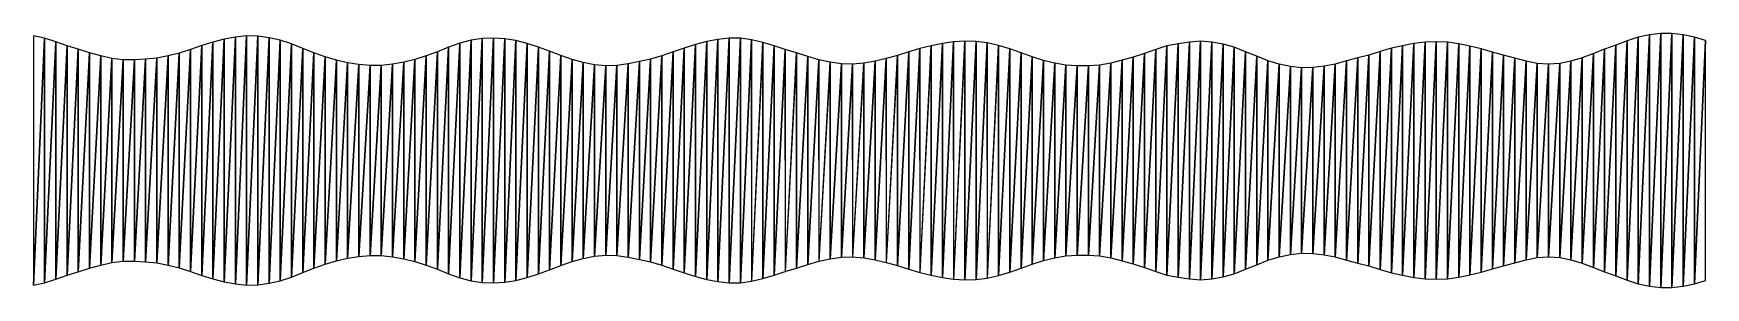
# Model space of a CAD drawing. Header units: metres. Extents: x -256 to 42, y -73 to -27.
import ezdxf

# ---------------------------------------------------------------- set-up
doc = ezdxf.new("R2010")
doc.units = ezdxf.units.M

msp = doc.modelspace()

# ---------------------------------------------------------------- linework, layer by layer
for points in [[(-254, -28.153625, -173.20508), (-256, -27.734001, -173.20508), (-256, -72.266, -123.20508), (-255.9999, -72.2659, -123.20498)], [(-254, -28.153625, -173.20508), (-256, -72.266, -123.20508), (-254, -71.846375, -123.20508), (-253.9999, -71.846275, -123.20498)], [(-252, -28.786888, -173.20508), (-254, -28.153625, -173.20508), (-254, -71.846375, -123.20508), (-253.9999, -71.846275, -123.20498)], [(-252, -28.786888, -173.20508), (-254, -71.846375, -123.20508), (-252, -71.21311, -123.20508), (-251.9999, -71.21301, -123.20498)], [(-250, -29.511703, -173.20508), (-252, -28.786888, -173.20508), (-252, -71.21311, -123.20508), (-251.9999, -71.21301, -123.20498)], [(-250, -29.511703, -173.20508), (-252, -71.21311, -123.20508), (-250, -70.4883, -123.20508), (-249.9999, -70.4882, -123.20498)], [(-248, -30.144958, -173.20508), (-250, -29.511703, -173.20508), (-250, -70.4883, -123.20508), (-249.9999, -70.4882, -123.20498)], [(-226, -29.473557, -173.20508), (-228, -30.183113, -173.20508), (-228, -69.81689, -123.20508), (-227.9999, -69.81679, -123.20498)], [(-226, -29.473557, -173.20508), (-228, -69.81689, -123.20508), (-226, -70.52644, -123.20508), (-225.9999, -70.526344, -123.20498)], [(-224, -28.886078, -173.20508), (-226, -29.473557, -173.20508), (-226, -70.52644, -123.20508), (-225.9999, -70.526344, -123.20498)], [(-224, -28.886078, -173.20508), (-226, -70.52644, -123.20508), (-224, -71.11392, -123.20508), (-223.9999, -71.11382, -123.20498)], [(-222, -28.344376, -173.20508), (-224, -28.886078, -173.20508), (-224, -71.11392, -123.20508), (-223.9999, -71.11382, -123.20498)], [(-222, -28.344376, -173.20508), (-224, -71.11392, -123.20508), (-222, -71.655624, -123.20508), (-221.9999, -71.655525, -123.20498)], [(-220, -27.947632, -173.20508), (-222, -28.344376, -173.20508), (-222, -71.655624, -123.20508), (-221.9999, -71.655525, -123.20498)], [(-220, -27.947632, -173.20508), (-222, -71.655624, -123.20508), (-220, -72.05237, -123.20508), (-219.9999, -72.05227, -123.20498)], [(-218, -27.764519, -173.20508), (-220, -27.947632, -173.20508), (-220, -72.05237, -123.20508), (-219.9999, -72.05227, -123.20498)], [(-218, -27.764519, -173.20508), (-220, -72.05237, -123.20508), (-218, -72.23548, -123.20508), (-217.9999, -72.23538, -123.20498)], [(-216, -27.779778, -173.20508), (-218, -27.764519, -173.20508), (-218, -72.23548, -123.20508), (-217.9999, -72.23538, -123.20498)], [(-216, -27.779778, -173.20508), (-218, -72.23548, -123.20508), (-216, -72.22022, -123.20508), (-215.9999, -72.22012, -123.20498)], [(-214, -28.077332, -173.20508), (-216, -27.779778, -173.20508), (-216, -72.22022, -123.20508), (-215.9999, -72.22012, -123.20498)], [(-214, -28.077332, -173.20508), (-216, -72.22022, -123.20508), (-214, -71.92267, -123.20508), (-213.9999, -71.92257, -123.20498)], [(-212, -28.527481, -173.20508), (-214, -28.077332, -173.20508), (-214, -71.92267, -123.20508), (-213.9999, -71.92257, -123.20498)], [(-212, -28.527481, -173.20508), (-214, -71.92267, -123.20508), (-212, -71.47252, -123.20508), (-211.9999, -71.47242, -123.20498)], [(-210, -29.153107, -173.20508), (-212, -28.527481, -173.20508), (-212, -71.47252, -123.20508), (-211.9999, -71.47242, -123.20498)], [(-210, -29.153107, -173.20508), (-212, -71.47252, -123.20508), (-210, -70.84689, -123.20508), (-209.9999, -70.846794, -123.20498)], [(-208, -29.977112, -173.20508), (-210, -29.153107, -173.20508), (-210, -70.84689, -123.20508), (-209.9999, -70.846794, -123.20498)], [(-182, -29.78637, -173.20508), (-184, -30.595108, -173.20508), (-184, -69.40489, -123.20508), (-183.9999, -69.40479, -123.20498)], [(-182, -29.78637, -173.20508), (-184, -69.40489, -123.20508), (-182, -70.21363, -123.20508), (-181.9999, -70.21353, -123.20498)], [(-180, -29.046295, -173.20508), (-182, -29.78637, -173.20508), (-182, -70.21363, -123.20508), (-181.9999, -70.21353, -123.20498)], [(-180, -29.046295, -173.20508), (-182, -70.21363, -123.20508), (-180, -70.953705, -123.20508), (-179.9999, -70.953606, -123.20498)], [(-178, -28.489334, -173.20508), (-180, -29.046295, -173.20508), (-180, -70.953705, -123.20508), (-179.9999, -70.953606, -123.20498)], [(-178, -28.489334, -173.20508), (-180, -70.953705, -123.20508), (-178, -71.510666, -123.20508), (-177.9999, -71.51057, -123.20498)], [(-176, -28.207039, -173.20508), (-178, -28.489334, -173.20508), (-178, -71.510666, -123.20508), (-177.9999, -71.51057, -123.20498)], [(-176, -28.207039, -173.20508), (-178, -71.510666, -123.20508), (-176, -71.79296, -123.20508), (-175.9999, -71.79286, -123.20498)], [(-174, -28.138367, -173.20508), (-176, -28.207039, -173.20508), (-176, -71.79296, -123.20508), (-175.9999, -71.79286, -123.20498)], [(-174, -28.138367, -173.20508), (-176, -71.79296, -123.20508), (-174, -71.86163, -123.20508), (-173.9999, -71.861534, -123.20498)], [(-172, -28.252815, -173.20508), (-174, -28.138367, -173.20508), (-174, -71.86163, -123.20508), (-173.9999, -71.861534, -123.20498)], [(-172, -28.252815, -173.20508), (-174, -71.86163, -123.20508), (-172, -71.747185, -123.20508), (-171.9999, -71.747086, -123.20498)], [(-170, -28.557999, -173.20508), (-172, -28.252815, -173.20508), (-172, -71.747185, -123.20508), (-171.9999, -71.747086, -123.20498)], [(-170, -28.557999, -173.20508), (-172, -71.747185, -123.20508), (-170, -71.442, -123.20508), (-169.9999, -71.4419, -123.20498)], [(-168, -29.11496, -173.20508), (-170, -28.557999, -173.20508), (-170, -71.442, -123.20508), (-169.9999, -71.4419, -123.20498)], [(-168, -29.11496, -173.20508), (-170, -71.442, -123.20508), (-168, -70.88504, -123.20508), (-167.9999, -70.88494, -123.20498)], [(-166, -29.763481, -173.20508), (-168, -29.11496, -173.20508), (-168, -70.88504, -123.20508), (-167.9999, -70.88494, -123.20498)], [(-166, -29.763481, -173.20508), (-168, -70.88504, -123.20508), (-166, -70.23652, -123.20508), (-165.9999, -70.23642, -123.20498)], [(-164, -30.480667, -173.20508), (-166, -29.763481, -173.20508), (-166, -70.23652, -123.20508), (-165.9999, -70.23642, -123.20498)], [(-138, -29.282814, -173.20508), (-140, -29.923706, -173.20508), (-140, -70.076294, -123.20508), (-139.9999, -70.076195, -123.20498)], [(-138, -29.282814, -173.20508), (-140, -70.076294, -123.20508), (-138, -70.717186, -123.20508), (-137.9999, -70.71709, -123.20498)], [(-136, -28.779259, -173.20508), (-138, -29.282814, -173.20508), (-138, -70.717186, -123.20508), (-137.9999, -70.71709, -123.20498)], [(-136, -28.779259, -173.20508), (-138, -70.717186, -123.20508), (-136, -71.22074, -123.20508), (-135.9999, -71.22064, -123.20498)], [(-134, -28.367264, -173.20508), (-136, -28.779259, -173.20508), (-136, -71.22074, -123.20508), (-135.9999, -71.22064, -123.20498)], [(-134, -28.367264, -173.20508), (-136, -71.22074, -123.20508), (-134, -71.63274, -123.20508), (-133.9999, -71.63264, -123.20498)], [(-132, -28.161263, -173.20508), (-134, -28.367264, -173.20508), (-134, -71.63274, -123.20508), (-133.9999, -71.63264, -123.20498)], [(-132, -28.161263, -173.20508), (-134, -71.63274, -123.20508), (-132, -71.83874, -123.20508), (-131.9999, -71.83864, -123.20498)], [(-130, -28.176521, -173.20508), (-132, -28.161263, -173.20508), (-132, -71.83874, -123.20508), (-131.9999, -71.83864, -123.20498)], [(-130, -28.176521, -173.20508), (-132, -71.83874, -123.20508), (-130, -71.82348, -123.20508), (-129.9999, -71.82338, -123.20498)], [(-128, -28.443558, -173.20508), (-130, -28.176521, -173.20508), (-130, -71.82348, -123.20508), (-129.9999, -71.82338, -123.20498)], [(-128, -28.443558, -173.20508), (-130, -71.82348, -123.20508), (-128, -71.55644, -123.20508), (-127.9999, -71.55634, -123.20498)], [(-126, -28.916595, -173.20508), (-128, -28.443558, -173.20508), (-128, -71.55644, -123.20508), (-127.9999, -71.55634, -123.20498)], [(-126, -28.916595, -173.20508), (-128, -71.55644, -123.20508), (-126, -71.083405, -123.20508), (-125.9999, -71.083305, -123.20498)], [(-124, -29.526962, -173.20508), (-126, -28.916595, -173.20508), (-126, -71.083405, -123.20508), (-125.9999, -71.083305, -123.20498)], [(-124, -29.526962, -173.20508), (-126, -71.083405, -123.20508), (-124, -70.47304, -123.20508), (-123.9999, -70.47294, -123.20498)], [(-122, -30.152588, -173.20508), (-124, -29.526962, -173.20508), (-124, -70.47304, -123.20508), (-123.9999, -70.47294, -123.20498)], [(-96, -29.496445, -173.20508), (-98, -29.984741, -173.20508), (-98, -70.01526, -123.20508), (-97.9999, -70.01516, -123.20498)], [(-96, -29.496445, -173.20508), (-98, -70.01526, -123.20508), (-96, -70.503555, -123.20508), (-95.9999, -70.503456, -123.20498)], [(-94, -29.11496, -173.20508), (-96, -29.496445, -173.20508), (-96, -70.503555, -123.20508), (-95.9999, -70.503456, -123.20498)], [(-94, -29.11496, -173.20508), (-96, -70.503555, -123.20508), (-94, -70.88504, -123.20508), (-93.9999, -70.88494, -123.20498)], [(-92, -28.802147, -173.20508), (-94, -29.11496, -173.20508), (-94, -70.88504, -123.20508), (-93.9999, -70.88494, -123.20498)], [(-92, -28.802147, -173.20508), (-94, -70.88504, -123.20508), (-92, -71.19785, -123.20508), (-91.9999, -71.197754, -123.20498)], [(-90, -28.687706, -173.20508), (-92, -28.802147, -173.20508), (-92, -71.19785, -123.20508), (-91.9999, -71.197754, -123.20498)], [(-90, -28.687706, -173.20508), (-92, -71.19785, -123.20508), (-90, -71.312294, -123.20508), (-89.9999, -71.312195, -123.20498)], [(-88, -28.733482, -173.20508), (-90, -28.687706, -173.20508), (-90, -71.312294, -123.20508), (-89.9999, -71.312195, -123.20498)], [(-88, -28.733482, -173.20508), (-90, -71.312294, -123.20508), (-88, -71.26652, -123.20508), (-87.9999, -71.26642, -123.20498)], [(-86, -29.015778, -173.20508), (-88, -28.733482, -173.20508), (-88, -71.26652, -123.20508), (-87.9999, -71.26642, -123.20498)], [(-86, -29.015778, -173.20508), (-88, -71.26652, -123.20508), (-86, -70.98422, -123.20508), (-85.9999, -70.98412, -123.20498)], [(-84, -29.443039, -173.20508), (-86, -29.015778, -173.20508), (-86, -70.98422, -123.20508), (-85.9999, -70.98412, -123.20498)], [(-84, -29.443039, -173.20508), (-86, -70.98422, -123.20508), (-84, -70.55696, -123.20508), (-83.9999, -70.55686, -123.20498)], [(-82, -30.053406, -173.20508), (-84, -29.443039, -173.20508), (-84, -70.55696, -123.20508), (-83.9999, -70.55686, -123.20498)], [(-54, -29.534592, -173.20508), (-56, -30.160225, -173.20508), (-56, -69.839775, -123.20508), (-55.9999, -69.839676, -123.20498)], [(-54, -29.534592, -173.20508), (-56, -69.839775, -123.20508), (-54, -70.46541, -123.20508), (-53.9999, -70.46531, -123.20498)], [(-52, -29.145477, -173.20508), (-54, -29.534592, -173.20508), (-54, -70.46541, -123.20508), (-53.9999, -70.46531, -123.20498)], [(-52, -29.145477, -173.20508), (-54, -70.46541, -123.20508), (-52, -70.85452, -123.20508), (-51.9999, -70.85442, -123.20498)], [(-50, -28.878448, -173.20508), (-52, -29.145477, -173.20508), (-52, -70.85452, -123.20508), (-51.9999, -70.85442, -123.20498)], [(-50, -28.878448, -173.20508), (-52, -70.85452, -123.20508), (-50, -71.12155, -123.20508), (-49.9999, -71.12145, -123.20498)], [(-48, -28.702965, -173.20508), (-50, -28.878448, -173.20508), (-50, -71.12155, -123.20508), (-49.9999, -71.12145, -123.20498)], [(-48, -28.702965, -173.20508), (-50, -71.12155, -123.20508), (-48, -71.297035, -123.20508), (-47.9999, -71.296936, -123.20498)], [(-46, -28.84793, -173.20508), (-48, -28.702965, -173.20508), (-48, -71.297035, -123.20508), (-47.9999, -71.296936, -123.20498)], [(-46, -28.84793, -173.20508), (-48, -71.297035, -123.20508), (-46, -71.15207, -123.20508), (-45.9999, -71.15197, -123.20498)], [(-44, -29.237038, -173.20508), (-46, -28.84793, -173.20508), (-46, -71.15207, -123.20508), (-45.9999, -71.15197, -123.20498)], [(-44, -29.237038, -173.20508), (-46, -71.15207, -123.20508), (-44, -70.76296, -123.20508), (-43.9999, -70.76286, -123.20498)], [(-42, -29.78637, -173.20508), (-44, -29.237038, -173.20508), (-44, -70.76296, -123.20508), (-43.9999, -70.76286, -123.20498)], [(-42, -29.78637, -173.20508), (-44, -70.76296, -123.20508), (-42, -70.21363, -123.20508), (-41.9999, -70.21353, -123.20498)], [(-40, -30.587479, -173.20508), (-42, -29.78637, -173.20508), (-42, -70.21363, -123.20508), (-41.9999, -70.21353, -123.20498)], [(-12, -29.526962, -173.20508), (-14, -29.954224, -173.20508), (-14, -70.04578, -123.20508), (-13.9999, -70.04568, -123.20498)], [(-12, -29.526962, -173.20508), (-14, -70.04578, -123.20508), (-12, -70.47304, -123.20508), (-11.9999, -70.47294, -123.20498)], [(-10, -29.12259, -173.20508), (-12, -29.526962, -173.20508), (-12, -70.47304, -123.20508), (-11.9999, -70.47294, -123.20498)], [(-10, -29.12259, -173.20508), (-12, -70.47304, -123.20508), (-10, -70.87741, -123.20508), (-9.9999, -70.87731, -123.20498)], [(-8, -28.878448, -173.20508), (-10, -29.12259, -173.20508), (-10, -70.87741, -123.20508), (-9.9999, -70.87731, -123.20498)], [(-8, -28.878448, -173.20508), (-10, -70.87741, -123.20508), (-8, -71.12155, -123.20508), (-7.9999, -71.12145, -123.20498)], [(-6, -28.786888, -173.20508), (-8, -28.878448, -173.20508), (-8, -71.12155, -123.20508), (-7.9999, -71.12145, -123.20498)], [(-6, -28.786888, -173.20508), (-8, -71.12155, -123.20508), (-6, -71.21311, -123.20508), (-5.9999, -71.21301, -123.20498)], [(-4, -28.87082, -173.20508), (-6, -28.786888, -173.20508), (-6, -71.21311, -123.20508), (-5.9999, -71.21301, -123.20498)], [(-4, -28.87082, -173.20508), (-6, -71.21311, -123.20508), (-4, -71.12918, -123.20508), (-3.9999, -71.12908, -123.20498)], [(-2, -29.183632, -173.20508), (-4, -28.87082, -173.20508), (-4, -71.12918, -123.20508), (-3.9999, -71.12908, -123.20498)], [(-2, -29.183632, -173.20508), (-4, -71.12918, -123.20508), (-2, -70.81637, -123.20508), (-1.9999, -70.81627, -123.20498)], [(0, -29.56511, -173.20508), (-2, -29.183632, -173.20508), (-2, -70.81637, -123.20508), (-1.9999, -70.81627, -123.20498)], [(0, -29.56511, -173.20508), (-2, -70.81637, -123.20508), (0, -70.43489, -123.20508), (0.0001, -70.43479, -123.20498)], [(2, -30.030518, -173.20508), (0, -29.56511, -173.20508), (0, -70.43489, -123.20508), (0.0001, -70.43479, -123.20498)], [(26, -29.404892, -173.20508), (24, -30.1297, -173.20508), (24, -69.8703, -123.20508), (24.0001, -69.8702, -123.20498)], [(26, -29.404892, -173.20508), (24, -69.8703, -123.20508), (26, -70.59511, -123.20508), (26.0001, -70.59501, -123.20498)], [(28, -28.626663, -173.20508), (26, -29.404892, -173.20508), (26, -70.59511, -123.20508), (26.0001, -70.59501, -123.20498)], [(28, -28.626663, -173.20508), (26, -70.59511, -123.20508), (28, -71.37334, -123.20508), (28.0001, -71.37324, -123.20498)], [(30, -27.97815, -173.20508), (28, -28.626663, -173.20508), (28, -71.37334, -123.20508), (28.0001, -71.37324, -123.20498)], [(30, -27.97815, -173.20508), (28, -71.37334, -123.20508), (30, -72.02185, -123.20508), (30.0001, -72.02175, -123.20498)], [(32, -27.543259, -173.20508), (30, -27.97815, -173.20508), (30, -72.02185, -123.20508), (30.0001, -72.02175, -123.20498)], [(32, -27.543259, -173.20508), (30, -72.02185, -123.20508), (32, -72.45674, -123.20508), (32.0001, -72.45664, -123.20498)], [(34, -27.29911, -173.20508), (32, -27.543259, -173.20508), (32, -72.45674, -123.20508), (32.0001, -72.45664, -123.20498)], [(34, -27.29911, -173.20508), (32, -72.45674, -123.20508), (34, -72.70089, -123.20508), (34.0001, -72.70079, -123.20498)], [(36, -27.329628, -173.20508), (34, -27.29911, -173.20508), (34, -72.70089, -123.20508), (34.0001, -72.70079, -123.20498)], [(36, -27.329628, -173.20508), (34, -72.70089, -123.20508), (36, -72.67037, -123.20508), (36.0001, -72.67027, -123.20498)], [(38, -27.589035, -173.20508), (36, -27.329628, -173.20508), (36, -72.67037, -123.20508), (36.0001, -72.67027, -123.20498)], [(38, -27.589035, -173.20508), (36, -72.67037, -123.20508), (38, -72.410965, -123.20508), (38.0001, -72.410866, -123.20498)], [(40, -27.96289, -173.20508), (38, -27.589035, -173.20508), (38, -72.410965, -123.20508), (38.0001, -72.410866, -123.20498)], [(40, -27.96289, -173.20508), (38, -72.410965, -123.20508), (40, -72.03711, -123.20508), (40.0001, -72.03701, -123.20498)], [(42, -28.54274, -173.20508), (40, -27.96289, -173.20508), (40, -72.03711, -123.20508), (40.0001, -72.03701, -123.20498)], [(42, -28.54274, -173.20508), (40, -72.03711, -123.20508), (42, -71.45726, -123.20508), (42.0001, -71.45716, -123.20498)], [(-248, -30.144958, -173.20508), (-250, -70.4883, -123.20508), (-248, -69.85504, -123.20508), (-247.9999, -69.85494, -123.20498)], [(-246, -30.762962, -173.20508), (-248, -30.144958, -173.20508), (-248, -69.85504, -123.20508), (-247.9999, -69.85494, -123.20498)], [(-246, -30.762962, -173.20508), (-248, -69.85504, -123.20508), (-246, -69.23704, -123.20508), (-245.9999, -69.23694, -123.20498)], [(-244, -31.297035, -173.20508), (-246, -30.762962, -173.20508), (-246, -69.23704, -123.20508), (-245.9999, -69.23694, -123.20498)], [(-244, -31.297035, -173.20508), (-246, -69.23704, -123.20508), (-244, -68.702965, -123.20508), (-243.9999, -68.702866, -123.20498)], [(-242, -31.792961, -173.20508), (-244, -31.297035, -173.20508), (-244, -68.702965, -123.20508), (-243.9999, -68.702866, -123.20498)], [(-242, -31.792961, -173.20508), (-244, -68.702965, -123.20508), (-242, -68.20704, -123.20508), (-241.9999, -68.20694, -123.20498)], [(-240, -32.03711, -173.20508), (-242, -31.792961, -173.20508), (-242, -68.20704, -123.20508), (-241.9999, -68.20694, -123.20498)], [(-240, -32.03711, -173.20508), (-242, -68.20704, -123.20508), (-240, -67.96289, -123.20508), (-239.9999, -67.96279, -123.20498)], [(-238, -32.02185, -173.20508), (-240, -32.03711, -173.20508), (-240, -67.96289, -123.20508), (-239.9999, -67.96279, -123.20498)], [(-238, -32.02185, -173.20508), (-240, -67.96289, -123.20508), (-238, -67.97815, -123.20508), (-237.9999, -67.97805, -123.20498)], [(-236, -31.922668, -173.20508), (-238, -32.02185, -173.20508), (-238, -67.97815, -123.20508), (-237.9999, -67.97805, -123.20498)], [(-236, -31.922668, -173.20508), (-238, -67.97815, -123.20508), (-236, -68.07733, -123.20508), (-235.9999, -68.07723, -123.20498)], [(-234, -31.709038, -173.20508), (-236, -31.922668, -173.20508), (-236, -68.07733, -123.20508), (-235.9999, -68.07723, -123.20498)], [(-234, -31.709038, -173.20508), (-236, -68.07733, -123.20508), (-234, -68.29096, -123.20508), (-233.9999, -68.29086, -123.20498)], [(-232, -31.312294, -173.20508), (-234, -31.709038, -173.20508), (-234, -68.29096, -123.20508), (-233.9999, -68.29086, -123.20498)], [(-232, -31.312294, -173.20508), (-234, -68.29096, -123.20508), (-232, -68.687706, -123.20508), (-231.9999, -68.68761, -123.20498)], [(-230, -30.816368, -173.20508), (-232, -31.312294, -173.20508), (-232, -68.687706, -123.20508), (-231.9999, -68.68761, -123.20498)], [(-230, -30.816368, -173.20508), (-232, -68.687706, -123.20508), (-230, -69.18363, -123.20508), (-229.9999, -69.18353, -123.20498)], [(-228, -30.183113, -173.20508), (-230, -30.816368, -173.20508), (-230, -69.18363, -123.20508), (-229.9999, -69.18353, -123.20498)], [(-228, -30.183113, -173.20508), (-230, -69.18363, -123.20508), (-228, -69.81689, -123.20508), (-227.9999, -69.81679, -123.20498)], [(-208, -29.977112, -173.20508), (-210, -70.84689, -123.20508), (-208, -70.02289, -123.20508), (-207.9999, -70.02279, -123.20498)], [(-206, -30.778221, -173.20508), (-208, -29.977112, -173.20508), (-208, -70.02289, -123.20508), (-207.9999, -70.02279, -123.20498)], [(-206, -30.778221, -173.20508), (-208, -70.02289, -123.20508), (-206, -69.22178, -123.20508), (-205.9999, -69.22168, -123.20498)], [(-204, -31.472519, -173.20508), (-206, -30.778221, -173.20508), (-206, -69.22178, -123.20508), (-205.9999, -69.22168, -123.20498)], [(-204, -31.472519, -173.20508), (-206, -69.22178, -123.20508), (-204, -68.52748, -123.20508), (-203.9999, -68.52738, -123.20498)], [(-202, -32.067627, -173.20508), (-204, -31.472519, -173.20508), (-204, -68.52748, -123.20508), (-203.9999, -68.52738, -123.20498)], [(-202, -32.067627, -173.20508), (-204, -68.52748, -123.20508), (-202, -67.93237, -123.20508), (-201.9999, -67.932274, -123.20498)], [(-200, -32.533035, -173.20508), (-202, -32.067627, -173.20508), (-202, -67.93237, -123.20508), (-201.9999, -67.932274, -123.20498)], [(-200, -32.533035, -173.20508), (-202, -67.93237, -123.20508), (-200, -67.466965, -123.20508), (-199.9999, -67.466866, -123.20498)], [(-198, -32.853485, -173.20508), (-200, -32.533035, -173.20508), (-200, -67.466965, -123.20508), (-199.9999, -67.466866, -123.20498)], [(-190, -32.46437, -173.20508), (-192, -32.80007, -173.20508), (-192, -67.19993, -123.20508), (-191.9999, -67.19983, -123.20498)], [(-190, -32.46437, -173.20508), (-192, -67.19993, -123.20508), (-190, -67.53563, -123.20508), (-189.9999, -67.53553, -123.20498)], [(-188, -31.953186, -173.20508), (-190, -32.46437, -173.20508), (-190, -67.53563, -123.20508), (-189.9999, -67.53553, -123.20498)], [(-188, -31.953186, -173.20508), (-190, -67.53563, -123.20508), (-188, -68.046814, -123.20508), (-187.9999, -68.046715, -123.20498)], [(-186, -31.312294, -173.20508), (-188, -31.953186, -173.20508), (-188, -68.046814, -123.20508), (-187.9999, -68.046715, -123.20498)], [(-186, -31.312294, -173.20508), (-188, -68.046814, -123.20508), (-186, -68.687706, -123.20508), (-185.9999, -68.68761, -123.20498)], [(-184, -30.595108, -173.20508), (-186, -31.312294, -173.20508), (-186, -68.687706, -123.20508), (-185.9999, -68.68761, -123.20498)], [(-184, -30.595108, -173.20508), (-186, -68.687706, -123.20508), (-184, -69.40489, -123.20508), (-183.9999, -69.40479, -123.20498)], [(-164, -30.480667, -173.20508), (-166, -70.23652, -123.20508), (-164, -69.51933, -123.20508), (-163.9999, -69.51923, -123.20498)], [(-162, -31.274147, -173.20508), (-164, -30.480667, -173.20508), (-164, -69.51933, -123.20508), (-163.9999, -69.51923, -123.20498)], [(-162, -31.274147, -173.20508), (-164, -69.51933, -123.20508), (-162, -68.72585, -123.20508), (-161.9999, -68.72575, -123.20498)], [(-160, -31.937927, -173.20508), (-162, -31.274147, -173.20508), (-162, -68.72585, -123.20508), (-161.9999, -68.72575, -123.20498)], [(-160, -31.937927, -173.20508), (-162, -68.72585, -123.20508), (-160, -68.06207, -123.20508), (-159.9999, -68.06197, -123.20498)], [(-158, -32.525406, -173.20508), (-160, -31.937927, -173.20508), (-160, -68.06207, -123.20508), (-159.9999, -68.06197, -123.20498)], [(-158, -32.525406, -173.20508), (-160, -68.06207, -123.20508), (-158, -67.474594, -123.20508), (-157.9999, -67.474495, -123.20498)], [(-156, -32.92978, -173.20508), (-158, -32.525406, -173.20508), (-158, -67.474594, -123.20508), (-157.9999, -67.474495, -123.20498)], [(-150, -32.761925, -173.20508), (-152, -33.05948, -173.20508), (-152, -66.94052, -123.20508), (-151.9999, -66.94042, -123.20498)], [(-150, -32.761925, -173.20508), (-152, -66.94052, -123.20508), (-150, -67.238075, -123.20508), (-149.9999, -67.237976, -123.20498)], [(-148, -32.3423, -173.20508), (-150, -32.761925, -173.20508), (-150, -67.238075, -123.20508), (-149.9999, -67.237976, -123.20498)], [(-148, -32.3423, -173.20508), (-150, -67.238075, -123.20508), (-148, -67.6577, -123.20508), (-147.9999, -67.6576, -123.20498)], [(-146, -31.884521, -173.20508), (-148, -32.3423, -173.20508), (-148, -67.6577, -123.20508), (-147.9999, -67.6576, -123.20498)], [(-146, -31.884521, -173.20508), (-148, -67.6577, -123.20508), (-146, -68.11548, -123.20508), (-145.9999, -68.11538, -123.20498)], [(-144, -31.297035, -173.20508), (-146, -31.884521, -173.20508), (-146, -68.11548, -123.20508), (-145.9999, -68.11538, -123.20498)], [(-144, -31.297035, -173.20508), (-146, -68.11548, -123.20508), (-144, -68.702965, -123.20508), (-143.9999, -68.702866, -123.20498)], [(-142, -30.610367, -173.20508), (-144, -31.297035, -173.20508), (-144, -68.702965, -123.20508), (-143.9999, -68.702866, -123.20498)], [(-142, -30.610367, -173.20508), (-144, -68.702965, -123.20508), (-142, -69.38963, -123.20508), (-141.9999, -69.389534, -123.20498)], [(-140, -29.923706, -173.20508), (-142, -30.610367, -173.20508), (-142, -69.38963, -123.20508), (-141.9999, -69.389534, -123.20498)], [(-140, -29.923706, -173.20508), (-142, -69.38963, -123.20508), (-140, -70.076294, -123.20508), (-139.9999, -70.076195, -123.20498)], [(-122, -30.152588, -173.20508), (-124, -70.47304, -123.20508), (-122, -69.84741, -123.20508), (-121.9999, -69.84731, -123.20498)], [(-120, -30.778221, -173.20508), (-122, -30.152588, -173.20508), (-122, -69.84741, -123.20508), (-121.9999, -69.84731, -123.20498)], [(-120, -30.778221, -173.20508), (-122, -69.84741, -123.20508), (-120, -69.22178, -123.20508), (-119.9999, -69.22168, -123.20498)], [(-118, -31.426743, -173.20508), (-120, -30.778221, -173.20508), (-120, -69.22178, -123.20508), (-119.9999, -69.22168, -123.20498)], [(-118, -31.426743, -173.20508), (-120, -69.22178, -123.20508), (-118, -68.57326, -123.20508), (-117.9999, -68.57316, -123.20498)], [(-116, -32.02948, -173.20508), (-118, -31.426743, -173.20508), (-118, -68.57326, -123.20508), (-117.9999, -68.57316, -123.20498)], [(-116, -32.02948, -173.20508), (-118, -68.57326, -123.20508), (-116, -67.97052, -123.20508), (-115.9999, -67.97042, -123.20498)], [(-114, -32.449112, -173.20508), (-116, -32.02948, -173.20508), (-116, -67.97052, -123.20508), (-115.9999, -67.97042, -123.20498)], [(-114, -32.449112, -173.20508), (-116, -67.97052, -123.20508), (-114, -67.55089, -123.20508), (-113.9999, -67.55079, -123.20498)], [(-112, -32.71615, -173.20508), (-114, -32.449112, -173.20508), (-114, -67.55089, -123.20508), (-113.9999, -67.55079, -123.20498)], [(-112, -32.71615, -173.20508), (-114, -67.55089, -123.20508), (-112, -67.28385, -123.20508), (-111.9999, -67.28375, -123.20498)], [(-110, -32.80007, -173.20508), (-112, -32.71615, -173.20508), (-112, -67.28385, -123.20508), (-111.9999, -67.28375, -123.20498)], [(-108, -32.647476, -173.20508), (-110, -32.80007, -173.20508), (-110, -67.19993, -123.20508), (-109.9999, -67.19983, -123.20498)], [(-108, -32.647476, -173.20508), (-110, -67.19993, -123.20508), (-108, -67.35252, -123.20508), (-107.9999, -67.352425, -123.20498)], [(-106, -32.24311, -173.20508), (-108, -32.647476, -173.20508), (-108, -67.35252, -123.20508), (-107.9999, -67.352425, -123.20498)], [(-106, -32.24311, -173.20508), (-108, -67.35252, -123.20508), (-106, -67.75689, -123.20508), (-105.9999, -67.75679, -123.20498)], [(-104, -31.792961, -173.20508), (-106, -32.24311, -173.20508), (-106, -67.75689, -123.20508), (-105.9999, -67.75679, -123.20498)], [(-104, -31.792961, -173.20508), (-106, -67.75689, -123.20508), (-104, -68.20704, -123.20508), (-103.9999, -68.20694, -123.20498)], [(-102, -31.236, -173.20508), (-104, -31.792961, -173.20508), (-104, -68.20704, -123.20508), (-103.9999, -68.20694, -123.20498)], [(-102, -31.236, -173.20508), (-104, -68.20704, -123.20508), (-102, -68.764, -123.20508), (-101.9999, -68.7639, -123.20498)], [(-100, -30.587479, -173.20508), (-102, -31.236, -173.20508), (-102, -68.764, -123.20508), (-101.9999, -68.7639, -123.20498)], [(-100, -30.587479, -173.20508), (-102, -68.764, -123.20508), (-100, -69.41252, -123.20508), (-99.9999, -69.41242, -123.20498)], [(-98, -29.984741, -173.20508), (-100, -30.587479, -173.20508), (-100, -69.41252, -123.20508), (-99.9999, -69.41242, -123.20498)], [(-98, -29.984741, -173.20508), (-100, -69.41252, -123.20508), (-98, -70.01526, -123.20508), (-97.9999, -70.01516, -123.20498)], [(-82, -30.053406, -173.20508), (-84, -70.55696, -123.20508), (-82, -69.946594, -123.20508), (-81.9999, -69.946495, -123.20498)], [(-80, -30.770592, -173.20508), (-82, -30.053406, -173.20508), (-82, -69.946594, -123.20508), (-81.9999, -69.946495, -123.20498)], [(-80, -30.770592, -173.20508), (-82, -69.946594, -123.20508), (-80, -69.22941, -123.20508), (-79.9999, -69.22931, -123.20498)], [(-78, -31.495407, -173.20508), (-80, -30.770592, -173.20508), (-80, -69.22941, -123.20508), (-79.9999, -69.22931, -123.20498)], [(-78, -31.495407, -173.20508), (-80, -69.22941, -123.20508), (-78, -68.50459, -123.20508), (-77.9999, -68.50449, -123.20498)], [(-76, -32.13629, -173.20508), (-78, -31.495407, -173.20508), (-78, -68.50459, -123.20508), (-77.9999, -68.50449, -123.20498)], [(-76, -32.13629, -173.20508), (-78, -68.50459, -123.20508), (-76, -67.86371, -123.20508), (-75.9999, -67.86361, -123.20498)], [(-74, -32.6017, -173.20508), (-76, -32.13629, -173.20508), (-76, -67.86371, -123.20508), (-75.9999, -67.86361, -123.20498)], [(-74, -32.6017, -173.20508), (-76, -67.86371, -123.20508), (-74, -67.3983, -123.20508), (-73.9999, -67.3982, -123.20498)], [(-72, -32.975555, -173.20508), (-74, -32.6017, -173.20508), (-74, -67.3983, -123.20508), (-73.9999, -67.3982, -123.20498)], [(-64, -32.61696, -173.20508), (-66, -32.983185, -173.20508), (-66, -67.016815, -123.20508), (-65.9999, -67.016716, -123.20498)], [(-64, -32.61696, -173.20508), (-66, -67.016815, -123.20508), (-64, -67.38304, -123.20508), (-63.9999, -67.38294, -123.20498)], [(-62, -32.105774, -173.20508), (-64, -32.61696, -173.20508), (-64, -67.38304, -123.20508), (-63.9999, -67.38294, -123.20498)], [(-62, -32.105774, -173.20508), (-64, -67.38304, -123.20508), (-62, -67.894226, -123.20508), (-61.9999, -67.89413, -123.20498)], [(-60, -31.533554, -173.20508), (-62, -32.105774, -173.20508), (-62, -67.894226, -123.20508), (-61.9999, -67.89413, -123.20498)], [(-60, -31.533554, -173.20508), (-62, -67.894226, -123.20508), (-60, -68.466446, -123.20508), (-59.9999, -68.46635, -123.20498)], [(-58, -30.88504, -173.20508), (-60, -31.533554, -173.20508), (-60, -68.466446, -123.20508), (-59.9999, -68.46635, -123.20498)], [(-58, -30.88504, -173.20508), (-60, -68.466446, -123.20508), (-58, -69.11496, -123.20508), (-57.9999, -69.11486, -123.20498)], [(-56, -30.160225, -173.20508), (-58, -30.88504, -173.20508), (-58, -69.11496, -123.20508), (-57.9999, -69.11486, -123.20498)], [(-56, -30.160225, -173.20508), (-58, -69.11496, -123.20508), (-56, -69.839775, -123.20508), (-55.9999, -69.839676, -123.20498)], [(-40, -30.587479, -173.20508), (-42, -70.21363, -123.20508), (-40, -69.41252, -123.20508), (-39.9999, -69.41242, -123.20498)], [(-38, -31.388596, -173.20508), (-40, -30.587479, -173.20508), (-40, -69.41252, -123.20508), (-39.9999, -69.41242, -123.20498)], [(-38, -31.388596, -173.20508), (-40, -69.41252, -123.20508), (-38, -68.611404, -123.20508), (-37.9999, -68.611305, -123.20498)], [(-36, -32.174446, -173.20508), (-38, -31.388596, -173.20508), (-38, -68.611404, -123.20508), (-37.9999, -68.611305, -123.20498)], [(-36, -32.174446, -173.20508), (-38, -68.611404, -123.20508), (-36, -67.825554, -123.20508), (-35.9999, -67.825455, -123.20498)], [(-34, -32.80007, -173.20508), (-36, -32.174446, -173.20508), (-36, -67.825554, -123.20508), (-35.9999, -67.825455, -123.20498)], [(-22, -32.220222, -173.20508), (-24, -32.792442, -173.20508), (-24, -67.20756, -123.20508), (-23.9999, -67.20746, -123.20498)], [(-22, -32.220222, -173.20508), (-24, -67.20756, -123.20508), (-22, -67.77978, -123.20508), (-21.9999, -67.77968, -123.20498)], [(-20, -31.67852, -173.20508), (-22, -32.220222, -173.20508), (-22, -67.77978, -123.20508), (-21.9999, -67.77968, -123.20498)], [(-20, -31.67852, -173.20508), (-22, -67.77978, -123.20508), (-20, -68.32148, -123.20508), (-19.9999, -68.32138, -123.20498)], [(-18, -31.174965, -173.20508), (-20, -31.67852, -173.20508), (-20, -68.32148, -123.20508), (-19.9999, -68.32138, -123.20498)], [(-18, -31.174965, -173.20508), (-20, -68.32148, -123.20508), (-18, -68.825035, -123.20508), (-17.9999, -68.824936, -123.20498)], [(-16, -30.549332, -173.20508), (-18, -31.174965, -173.20508), (-18, -68.825035, -123.20508), (-17.9999, -68.824936, -123.20498)], [(-16, -30.549332, -173.20508), (-18, -68.825035, -123.20508), (-16, -69.45067, -123.20508), (-15.9999, -69.45057, -123.20498)], [(-14, -29.954224, -173.20508), (-16, -30.549332, -173.20508), (-16, -69.45067, -123.20508), (-15.9999, -69.45057, -123.20498)], [(-14, -29.954224, -173.20508), (-16, -69.45067, -123.20508), (-14, -70.04578, -123.20508), (-13.9999, -70.04568, -123.20498)], [(2, -30.030518, -173.20508), (0, -70.43489, -123.20508), (2, -69.96948, -123.20508), (2.0001, -69.96938, -123.20498)], [(4, -30.679039, -173.20508), (2, -30.030518, -173.20508), (2, -69.96948, -123.20508), (2.0001, -69.96938, -123.20498)], [(4, -30.679039, -173.20508), (2, -69.96948, -123.20508), (4, -69.32096, -123.20508), (4.0001, -69.32086, -123.20498)], [(6, -31.190224, -173.20508), (4, -30.679039, -173.20508), (4, -69.32096, -123.20508), (4.0001, -69.32086, -123.20498)], [(6, -31.190224, -173.20508), (4, -69.32096, -123.20508), (6, -68.80978, -123.20508), (6.0001, -68.80968, -123.20498)], [(8, -31.724297, -173.20508), (6, -31.190224, -173.20508), (6, -68.80978, -123.20508), (6.0001, -68.80968, -123.20498)], [(8, -31.724297, -173.20508), (6, -68.80978, -123.20508), (8, -68.2757, -123.20508), (8.0001, -68.275604, -123.20498)], [(10, -32.281258, -173.20508), (8, -31.724297, -173.20508), (8, -68.2757, -123.20508), (8.0001, -68.275604, -123.20498)], [(10, -32.281258, -173.20508), (8, -68.2757, -123.20508), (10, -67.71874, -123.20508), (10.0001, -67.71864, -123.20498)], [(12, -32.655106, -173.20508), (10, -32.281258, -173.20508), (10, -67.71874, -123.20508), (10.0001, -67.71864, -123.20498)], [(12, -32.655106, -173.20508), (10, -67.71874, -123.20508), (12, -67.344894, -123.20508), (12.0001, -67.344795, -123.20498)], [(14, -32.769554, -173.20508), (12, -32.655106, -173.20508), (12, -67.344894, -123.20508), (12.0001, -67.344795, -123.20498)], [(14, -32.769554, -173.20508), (12, -67.344894, -123.20508), (14, -67.230446, -123.20508), (14.0001, -67.23035, -123.20498)], [(16, -32.678, -173.20508), (14, -32.769554, -173.20508), (14, -67.230446, -123.20508), (14.0001, -67.23035, -123.20498)], [(16, -32.678, -173.20508), (14, -67.230446, -123.20508), (16, -67.322, -123.20508), (16.0001, -67.3219, -123.20498)], [(18, -32.25837, -173.20508), (16, -32.678, -173.20508), (16, -67.322, -123.20508), (16.0001, -67.3219, -123.20498)], [(18, -32.25837, -173.20508), (16, -67.322, -123.20508), (18, -67.74163, -123.20508), (18.0001, -67.74153, -123.20498)], [(20, -31.655624, -173.20508), (18, -32.25837, -173.20508), (18, -67.74163, -123.20508), (18.0001, -67.74153, -123.20498)], [(20, -31.655624, -173.20508), (18, -67.74163, -123.20508), (20, -68.344376, -123.20508), (20.0001, -68.34428, -123.20498)], [(22, -30.907928, -173.20508), (20, -31.655624, -173.20508), (20, -68.344376, -123.20508), (20.0001, -68.34428, -123.20498)], [(22, -30.907928, -173.20508), (20, -68.344376, -123.20508), (22, -69.09207, -123.20508), (22.0001, -69.09197, -123.20498)], [(24, -30.1297, -173.20508), (22, -30.907928, -173.20508), (22, -69.09207, -123.20508), (22.0001, -69.09197, -123.20498)], [(24, -30.1297, -173.20508), (22, -69.09207, -123.20508), (24, -69.8703, -123.20508), (24.0001, -69.8702, -123.20498)], [(-198, -32.853485, -173.20508), (-200, -67.466965, -123.20508), (-198, -67.146515, -123.20508), (-197.9999, -67.146416, -123.20498)], [(-196, -33.02133, -173.20508), (-198, -32.853485, -173.20508), (-198, -67.146515, -123.20508), (-197.9999, -67.146416, -123.20498)], [(-196, -33.02133, -173.20508), (-198, -67.146515, -123.20508), (-196, -66.97867, -123.20508), (-195.9999, -66.97857, -123.20498)], [(-194, -33.02133, -173.20508), (-196, -33.02133, -173.20508), (-196, -66.97867, -123.20508), (-195.9999, -66.97857, -123.20498)], [(-194, -33.02133, -173.20508), (-196, -66.97867, -123.20508), (-194, -66.97867, -123.20508), (-193.9999, -66.97857, -123.20498)], [(-192, -32.80007, -173.20508), (-194, -33.02133, -173.20508), (-194, -66.97867, -123.20508), (-193.9999, -66.97857, -123.20498)], [(-192, -32.80007, -173.20508), (-194, -66.97867, -123.20508), (-192, -67.19993, -123.20508), (-191.9999, -67.19983, -123.20498)], [(-156, -32.92978, -173.20508), (-158, -67.474594, -123.20508), (-156, -67.07022, -123.20508), (-155.9999, -67.07012, -123.20498)], [(-154, -33.097626, -173.20508), (-156, -32.92978, -173.20508), (-156, -67.07022, -123.20508), (-155.9999, -67.07012, -123.20498)], [(-154, -33.097626, -173.20508), (-156, -67.07022, -123.20508), (-154, -66.902374, -123.20508), (-153.9999, -66.902275, -123.20498)], [(-152, -33.05948, -173.20508), (-154, -33.097626, -173.20508), (-154, -66.902374, -123.20508), (-153.9999, -66.902275, -123.20498)], [(-152, -33.05948, -173.20508), (-154, -66.902374, -123.20508), (-152, -66.94052, -123.20508), (-151.9999, -66.94042, -123.20498)], [(-110, -32.80007, -173.20508), (-112, -67.28385, -123.20508), (-110, -67.19993, -123.20508), (-109.9999, -67.19983, -123.20498)], [(-72, -32.975555, -173.20508), (-74, -67.3983, -123.20508), (-72, -67.024445, -123.20508), (-71.9999, -67.024345, -123.20498)], [(-70, -33.105255, -173.20508), (-72, -32.975555, -173.20508), (-72, -67.024445, -123.20508), (-71.9999, -67.024345, -123.20498)], [(-70, -33.105255, -173.20508), (-72, -67.024445, -123.20508), (-70, -66.894745, -123.20508), (-69.9999, -66.894646, -123.20498)], [(-68, -33.112885, -173.20508), (-70, -33.105255, -173.20508), (-70, -66.894745, -123.20508), (-69.9999, -66.894646, -123.20498)], [(-68, -33.112885, -173.20508), (-70, -66.894745, -123.20508), (-68, -66.887115, -123.20508), (-67.9999, -66.88702, -123.20498)], [(-66, -32.983185, -173.20508), (-68, -33.112885, -173.20508), (-68, -66.887115, -123.20508), (-67.9999, -66.88702, -123.20498)], [(-66, -32.983185, -173.20508), (-68, -66.887115, -123.20508), (-66, -67.016815, -123.20508), (-65.9999, -67.016716, -123.20498)], [(-34, -32.80007, -173.20508), (-36, -67.825554, -123.20508), (-34, -67.19993, -123.20508), (-33.9999, -67.19983, -123.20498)], [(-32, -33.219704, -173.20508), (-34, -32.80007, -173.20508), (-34, -67.19993, -123.20508), (-33.9999, -67.19983, -123.20498)], [(-32, -33.219704, -173.20508), (-34, -67.19993, -123.20508), (-32, -66.7803, -123.20508), (-31.9999, -66.7802, -123.20498)], [(-30, -33.463852, -173.20508), (-32, -33.219704, -173.20508), (-32, -66.7803, -123.20508), (-31.9999, -66.7802, -123.20498)], [(-30, -33.463852, -173.20508), (-32, -66.7803, -123.20508), (-30, -66.53615, -123.20508), (-29.9999, -66.53605, -123.20498)], [(-28, -33.418076, -173.20508), (-30, -33.463852, -173.20508), (-30, -66.53615, -123.20508), (-29.9999, -66.53605, -123.20498)], [(-28, -33.418076, -173.20508), (-30, -66.53615, -123.20508), (-28, -66.581924, -123.20508), (-27.9999, -66.581825, -123.20498)], [(-26, -33.173927, -173.20508), (-28, -33.418076, -173.20508), (-28, -66.581924, -123.20508), (-27.9999, -66.581825, -123.20498)], [(-26, -33.173927, -173.20508), (-28, -66.581924, -123.20508), (-26, -66.82607, -123.20508), (-25.9999, -66.82597, -123.20498)], [(-24, -32.792442, -173.20508), (-26, -33.173927, -173.20508), (-26, -66.82607, -123.20508), (-25.9999, -66.82597, -123.20498)], [(-24, -32.792442, -173.20508), (-26, -66.82607, -123.20508), (-24, -67.20756, -123.20508), (-23.9999, -67.20746, -123.20498)]]:
    msp.add_3dface(points)

doc.saveas('drawing.dxf')
